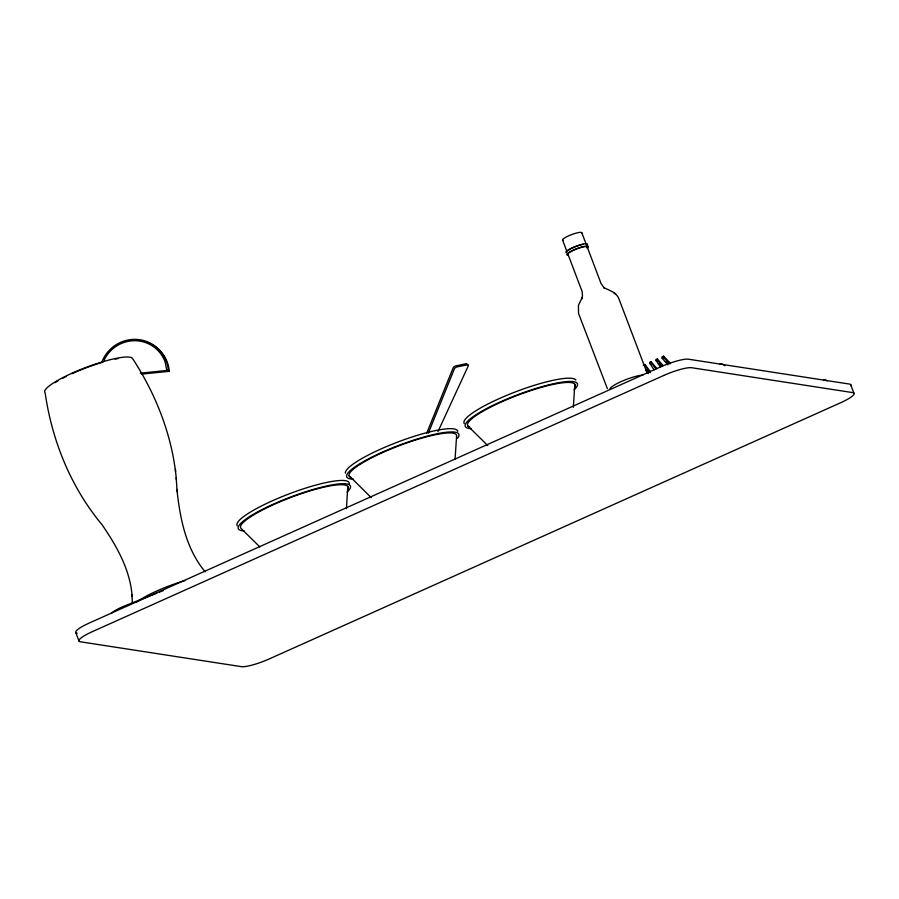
<?xml version="1.0" encoding="UTF-8"?>
<svg xmlns="http://www.w3.org/2000/svg" width="899" height="899" viewBox="0 0 899 899"><rect width="100%" height="100%" fill="white"/><g stroke="black" fill="none" stroke-linecap="round" stroke-linejoin="round"><path stroke-width="1.35" d="M346.418 508.733L347.812 486.471M573.348 407.359L574.798 384.199M455.063 459.31L456.625 435.532A57.469 10.473 -20.8 0 0 394.133 447.68A57.469 10.473 -20.8 0 0 351.239 477.616M581.945 298.108L582.26 297.355L581.541 299.12L582.462 296.007L582.192 291.703L567.943 254.181M467.177 364.657L466.648 363.578L455.242 366.028L453.377 367.298L426.609 433.487M428.34 433.206L454.591 368.32L456.456 367.05L468.165 364.657L468.379 365.668L437.937 431.677M581.867 298.311L578.439 305.278L578.54 313.47L607.376 388.626M643.302 365.219L644.875 364.522L647.246 367.646A153.83 41.893 66.4 0 0 650.157 371.332M656.742 368.399A153.74 47.445 65.8 0 1 653.64 364.792L651.123 361.724L649.561 362.421L652.056 366.882A155.819 40.152 66.7 0 0 654.202 369.725M663.17 365.533A153.841 50.771 65.4 0 1 659.956 361.971L657.349 358.948L655.787 359.645L658.349 364.073A155.651 43.512 66.3 0 0 660.585 366.871M669.822 362.555A154.381 57.558 64.6 0 1 666.384 359.106L663.597 356.161L662.046 356.858L662.147 358.15L664.709 361.229A155.617 49.13 65.7 0 0 667.878 364.859M649.719 363.702L651.236 363.027L651.123 361.724M662.147 358.15L663.653 357.487L663.597 356.161M655.922 360.926L657.439 360.252L657.349 358.948M156.786 593.183L125.523 605.578A18.553 3.382 -20.8 0 0 111.206 613.5M159.393 592.149L163.303 590.598M140.278 373.164L168.338 370.321L169.293 371.309L141.828 374.085M646.909 372.534L619.276 299.783C617.085 292.467 609.544 290.591 603.69 287.523L604.15 287.938L601.049 283.533L587.238 247.011M613.702 292.433L614.466 293.119M614.714 293.332L615.5 294.052M467.851 425.924L487.786 445.612M259.8 546.884L240.853 528.185A57.469 10.473 -20.8 0 1 295.029 495.9A57.469 10.473 -20.8 0 1 347.621 489.449M348.981 475.56L371.242 497.664M663.653 357.487L666.451 360.454A156.246 58.255 64.6 0 0 669.935 363.949M657.439 360.252L660.068 363.308A155.696 51.389 65.4 0 0 662.507 366.017M651.236 363.027L653.775 366.118A155.594 48.018 65.8 0 0 656.124 368.871M205.186 571.786C185.947 548.907 179.98 518.375 176.923 489.449L177.092 491.528L176.226 477.729M850.623 384.514L853.859 393.043M581.844 232.819L586.339 244.64M562.549 239.988L567.044 251.821M75.819 632.638L79.056 641.167M176.418 479.976C172.608 436.521 156.224 394.582 132.378 358.252A47.063 8.574 -20.8 0 0 82.27 368.86A47.063 8.574 -20.8 0 0 45.141 392.829C52.018 440.735 70.886 487.393 102.025 524.679C116.746 546.165 130.355 570.045 132.153 596.599L131.996 594.722L132.299 602.69M644.875 364.522L647.404 368.95A155.684 42.399 66.4 0 0 650.348 372.68M175.429 469.076L175.62 471.436M166.798 370.478L165.158 362.061A33.409 32.746 -44.2 0 0 135.648 340.732A33.409 32.746 -44.2 0 0 104.093 360.229M850.814 385.615A23.003 4.192 -20.8 0 0 848.982 383.997L688.477 359.207A22.981 4.192 -20.8 0 0 660.495 366.938L89.215 623.063A22.981 4.192 -20.8 0 0 77.202 633.267M136.434 602.263A42.152 7.686 -20.8 0 1 184.767 580.675M55.109 382.671A44.692 8.147 -20.8 0 1 58.109 380.816M62.716 378.254A44.692 8.147 -20.8 0 1 66.043 376.546M72.089 373.658A44.692 8.147 -20.8 0 1 102.868 362.207M115.128 359.151A44.692 8.147 -20.8 0 1 117.881 358.656M147.357 342.418A34.791 34.106 -44.2 0 1 169.293 371.309M101.845 362.05A34.791 34.106 -44.2 0 1 138.918 339.62A34.791 34.106 -44.2 0 1 168.338 370.321M609.949 389.222A18.991 3.461 -20.8 0 1 622.591 380.951A18.991 3.461 -20.8 0 1 642.864 375.13M562.954 240.359A10.294 1.877 -20.8 0 1 571.899 234.504A10.294 1.877 -20.8 0 1 581.586 233.425M566.303 252.686A11.586 2.113 -20.8 0 1 576.349 246.101A11.586 2.113 -20.8 0 1 587.261 244.888M568.359 255.159A11.586 2.113 -20.8 0 1 577.248 248.472A11.586 2.113 -20.8 0 1 587.159 248.169M568.348 254.552A10.294 1.877 -20.8 0 1 577.293 248.708A10.294 1.877 -20.8 0 1 586.98 247.618M568.19 250.394A10.294 1.877 -20.8 0 1 583.294 244.359M823.922 380.007A4.641 4.338 -81.2 0 1 827.136 380.895M719.694 364.398A4.641 4.338 -81.2 0 1 724.796 365.814M648.291 373.602A156.516 33.364 67.4 0 1 645.651 369.736M660.405 365.533A153.785 42.983 66.3 0 1 658.933 363.702M648.044 372.276A154.65 32.96 67.4 0 1 646.741 370.388M667.721 363.499A153.763 48.546 65.7 0 1 666.159 361.724M471.143 428.654A59.963 10.923 -20.8 0 1 518.139 394.582A59.963 10.923 -20.8 0 1 574.034 389.84M464.289 423.575A59.963 10.923 -20.8 0 1 513.475 392.638A59.963 10.923 -20.8 0 1 575.888 380.041M469.761 427.137A57.469 10.473 -20.8 0 1 517.318 395.38A57.469 10.473 -20.8 0 1 574.618 387.188M353.554 479.167A59.963 10.923 -20.8 0 1 395.2 446.769A59.963 10.923 -20.8 0 1 457.501 438.229M345.396 473.177A59.963 10.923 -20.8 0 1 399.83 441.263A59.963 10.923 -20.8 0 1 457.726 431.396M244.157 530.916A59.963 10.923 -20.8 0 1 291.152 496.844A59.963 10.923 -20.8 0 1 347.048 492.101M237.291 525.836A59.963 10.923 -20.8 0 1 291.377 493.034A59.963 10.923 -20.8 0 1 349.194 484.224M663.732 375.467L92.462 631.592A22.981 4.192 -20.8 0 0 80.438 641.796L241.325 666.642A22.981 4.192 -20.8 0 0 269.307 658.911L841.509 402.359A23.003 4.192 -20.8 0 0 852.218 392.526L691.713 367.736A22.981 4.192 -20.8 0 0 663.732 375.467"/></g></svg>
